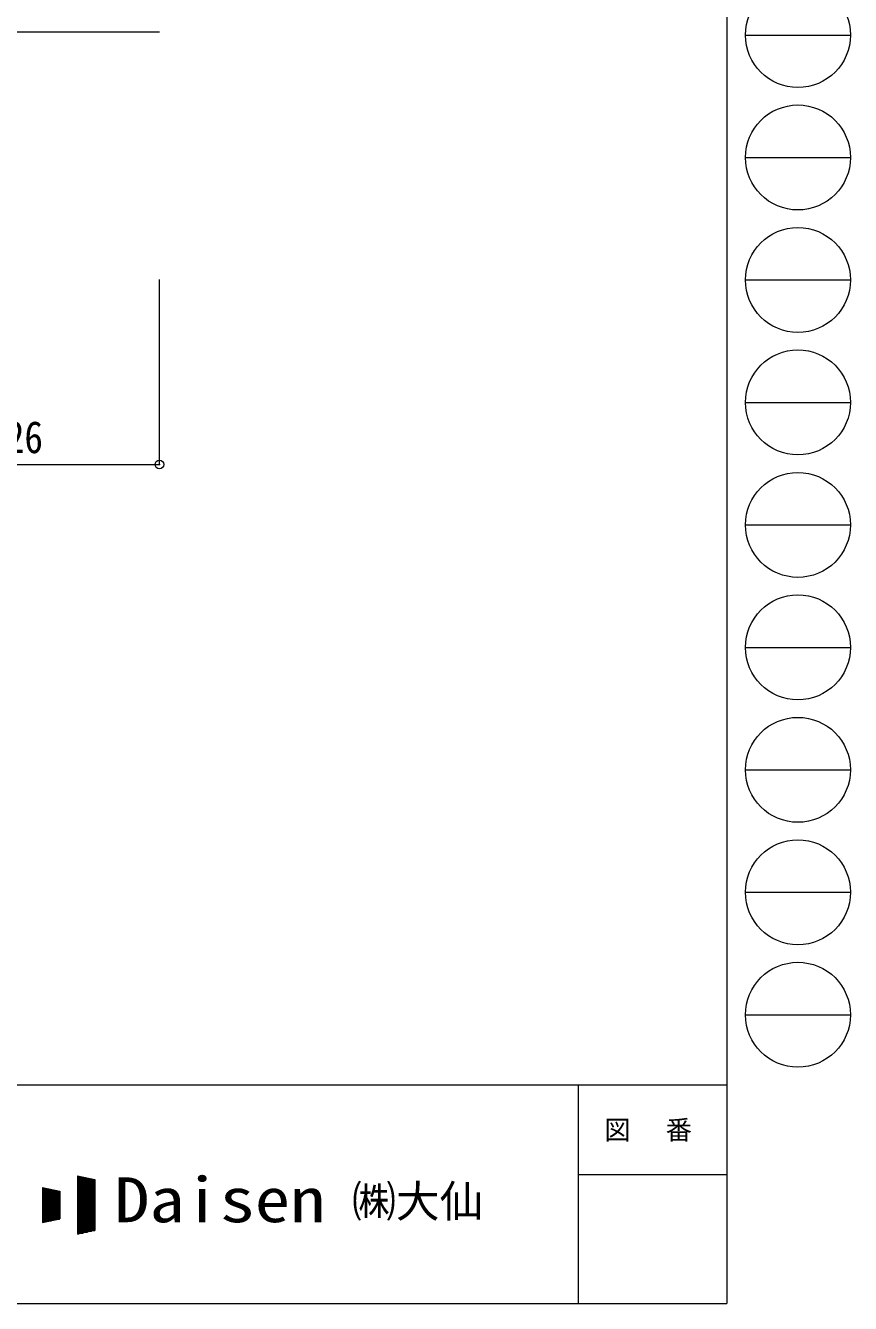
# Model space of a CAD drawing. Units: millimetres on the paper, enlarged 25 times. Extents: x -6988 to 7066, y -4877 to 4823.
# Drawn here: x 4708 to 7066, y -4877 to -1225 of the extents above; entities that cross this region are included whole.
import ezdxf
from ezdxf.enums import TextEntityAlignment as Align

# ---------------------------------------------------------------- set-up
doc = ezdxf.new("R2010")
doc.units = ezdxf.units.MM
doc.header["$LTSCALE"] = 25
doc.header["$PDMODE"] = 32
doc.header["$PDSIZE"] = 25
for name, color, linetype, lineweight in [('0-0_0', 7, 'Continuous', 9), ('0-A_寸法', 6, 'Continuous', 9), ('F-0_240', 7, 'Continuous', 9)]:
    doc.layers.add(name, color=color, linetype=linetype, lineweight=lineweight)
doc.styles.add('ＭＳ ゴシック', font='')
doc.styles.get('ＭＳ ゴシック').set_extended_font_data('MS Gothic')

msp = doc.modelspace()

# ---------------------------------------------------------------- linework, layer by layer
at = {"layer": '0-0_0'}
msp.add_line((4319.77, -1243.22), (5090.77, -1243.22), dxfattribs=at)
at = {"layer": '0-A_寸法'}
for p, q in [((5090.77, -2479.59), (5090.77, -1950.64)), ((4264.77, -2479.59), (5090.77, -2479.59))]:
    msp.add_line(p, q, dxfattribs=at)
msp.add_point((5090.77, -2479.59), dxfattribs=at)
at = {"layer": 'F-0_240', "color": 5}
for p, q in [((6712.12, 4822.79), (6712.12, -4877.21)), ((-6987.88, -4252.21), (6712.12, -4252.21)), ((6287.12, -4252.21), (6287.12, -4877.21)), ((6287.12, -4508.46), (6712.12, -4508.46)), ((-6987.88, -4877.21), (6712.12, -4877.21))]:
    msp.add_line(p, q, dxfattribs=at)
at = {"layer": 'F-0_240', "color": 4}
for p, q in [((6765.55, -1252.21), (7065.55, -1252.21)), ((6765.55, -1602.21), (7065.55, -1602.21)), ((6765.55, -1952.21), (7065.55, -1952.21)), ((6765.55, -2302.21), (7065.55, -2302.21)), ((6765.55, -2652.21), (7065.55, -2652.21)), ((6765.55, -3002.21), (7065.55, -3002.21)), ((6765.55, -3352.21), (7065.55, -3352.21)), ((6765.55, -3702.21), (7065.55, -3702.21)), ((6765.55, -4052.21), (7065.55, -4052.21))]:
    msp.add_line(p, q, dxfattribs=at)
at = {"layer": 'F-0_240'}
for p, q in [((4856.46, -4512.71), (4906.46, -4523.13)), ((4856.46, -4512.71), (4856.46, -4679.38)), ((4856.46, -4513.4), (4859.75, -4513.4)), ((4856.46, -4515.9), (4871.75, -4515.9)), ((4856.46, -4518.4), (4883.75, -4518.4)), ((4856.46, -4520.9), (4895.75, -4520.9)), ((4856.46, -4523.4), (4906.46, -4523.4)), ((4856.46, -4525.9), (4906.46, -4525.9)), ((4856.46, -4528.4), (4906.46, -4528.4)), ((4857.94, -4679.07), (4857.94, -4513.02)), ((4860.44, -4678.55), (4860.44, -4513.54)), ((4862.94, -4678.03), (4862.94, -4514.06)), ((4865.44, -4677.51), (4865.44, -4514.58)), ((4867.94, -4676.99), (4867.94, -4515.11)), ((4870.44, -4676.47), (4870.44, -4515.63)), ((4872.94, -4675.95), (4872.94, -4516.15)), ((4875.44, -4675.43), (4875.44, -4516.67)), ((4877.94, -4674.91), (4877.94, -4517.19)), ((4880.44, -4674.38), (4880.44, -4517.71)), ((4882.94, -4673.86), (4882.94, -4518.23)), ((4885.44, -4673.34), (4885.44, -4518.75)), ((4887.94, -4672.82), (4887.94, -4519.27)), ((4890.44, -4672.3), (4890.44, -4519.79)), ((4892.94, -4671.78), (4892.94, -4520.31)), ((4895.44, -4671.26), (4895.44, -4520.83)), ((4897.94, -4670.74), (4897.94, -4521.36)), ((4900.44, -4670.22), (4900.44, -4521.88)), ((4902.94, -4669.7), (4902.94, -4522.4)), ((4905.44, -4669.18), (4905.44, -4522.92)), ((4906.46, -4523.13), (4906.46, -4668.96)), ((4756.46, -4546.05), (4806.46, -4556.46)), ((4756.46, -4546.05), (4756.46, -4646.05)), ((4756.46, -4548.4), (4767.75, -4548.4)), ((4756.46, -4550.9), (4779.75, -4550.9)), ((4756.46, -4553.4), (4791.75, -4553.4)), ((4756.46, -4555.9), (4803.75, -4555.9)), ((4756.46, -4558.4), (4806.46, -4558.4)), ((4756.46, -4560.9), (4806.46, -4560.9)), ((4756.46, -4563.4), (4806.46, -4563.4)), ((4757.94, -4645.74), (4757.94, -4546.36)), ((4760.44, -4645.22), (4760.44, -4546.88)), ((4762.94, -4644.7), (4762.94, -4547.4)), ((4765.44, -4644.18), (4765.44, -4547.92)), ((4767.94, -4643.66), (4767.94, -4548.44)), ((4770.44, -4643.13), (4770.44, -4548.96)), ((4772.94, -4642.61), (4772.94, -4549.48)), ((4775.44, -4642.09), (4775.44, -4550)), ((4777.94, -4641.57), (4777.94, -4550.52)), ((4780.44, -4641.05), (4780.44, -4551.04)), ((4782.94, -4640.53), (4782.94, -4551.56)), ((4785.44, -4640.01), (4785.44, -4552.08)), ((4787.94, -4639.49), (4787.94, -4552.61)), ((4790.44, -4638.97), (4790.44, -4553.13)), ((4792.94, -4638.45), (4792.94, -4553.65)), ((4795.44, -4637.93), (4795.44, -4554.17)), ((4797.94, -4637.41), (4797.94, -4554.69)), ((4800.44, -4636.88), (4800.44, -4555.21)), ((4802.94, -4636.36), (4802.94, -4555.73)), ((4805.44, -4635.84), (4805.44, -4556.25)), ((4806.46, -4556.46), (4806.46, -4635.63)), ((4856.46, -4530.9), (4906.46, -4530.9)), ((4856.46, -4533.4), (4906.46, -4533.4)), ((4856.46, -4535.9), (4906.46, -4535.9)), ((4856.46, -4538.4), (4906.46, -4538.4)), ((4856.46, -4540.9), (4906.46, -4540.9)), ((4856.46, -4543.4), (4906.46, -4543.4)), ((4856.46, -4545.9), (4906.46, -4545.9)), ((4856.46, -4548.4), (4906.46, -4548.4)), ((4856.46, -4550.9), (4906.46, -4550.9)), ((4856.46, -4553.4), (4906.46, -4553.4)), ((4856.46, -4555.9), (4906.46, -4555.9)), ((4856.46, -4558.4), (4906.46, -4558.4)), ((4856.46, -4560.9), (4906.46, -4560.9)), ((4856.46, -4563.4), (4906.46, -4563.4)), ((4756.46, -4565.9), (4806.46, -4565.9)), ((4756.46, -4568.4), (4806.46, -4568.4)), ((4756.46, -4570.9), (4806.46, -4570.9)), ((4756.46, -4573.4), (4806.46, -4573.4)), ((4756.46, -4575.9), (4806.46, -4575.9)), ((4756.46, -4578.4), (4806.46, -4578.4)), ((4756.46, -4580.9), (4806.46, -4580.9)), ((4756.46, -4583.4), (4806.46, -4583.4)), ((4756.46, -4585.9), (4806.46, -4585.9)), ((4756.46, -4588.4), (4806.46, -4588.4)), ((4756.46, -4590.9), (4806.46, -4590.9)), ((4756.46, -4593.4), (4806.46, -4593.4)), ((4756.46, -4595.9), (4806.46, -4595.9)), ((4756.46, -4598.4), (4806.46, -4598.4)), ((4756.46, -4600.9), (4806.46, -4600.9)), ((4856.46, -4565.9), (4906.46, -4565.9)), ((4856.46, -4568.4), (4906.46, -4568.4)), ((4856.46, -4570.9), (4906.46, -4570.9)), ((4856.46, -4573.4), (4906.46, -4573.4)), ((4856.46, -4575.9), (4906.46, -4575.9)), ((4856.46, -4578.4), (4906.46, -4578.4)), ((4856.46, -4580.9), (4906.46, -4580.9)), ((4856.46, -4583.4), (4906.46, -4583.4)), ((4856.46, -4585.9), (4906.46, -4585.9)), ((4856.46, -4588.4), (4906.46, -4588.4)), ((4856.46, -4590.9), (4906.46, -4590.9)), ((4856.46, -4593.4), (4906.46, -4593.4)), ((4856.46, -4595.9), (4906.46, -4595.9)), ((4856.46, -4598.4), (4906.46, -4598.4)), ((4856.46, -4600.9), (4906.46, -4600.9)), ((4756.46, -4603.4), (4806.46, -4603.4)), ((4756.46, -4605.9), (4806.46, -4605.9)), ((4756.46, -4608.4), (4806.46, -4608.4)), ((4756.46, -4610.9), (4806.46, -4610.9)), ((4756.46, -4613.4), (4806.46, -4613.4)), ((4756.46, -4615.9), (4806.46, -4615.9)), ((4756.46, -4618.4), (4806.46, -4618.4)), ((4756.46, -4620.9), (4806.46, -4620.9)), ((4756.46, -4623.4), (4806.46, -4623.4)), ((4756.46, -4625.9), (4806.46, -4625.9)), ((4756.46, -4628.4), (4806.46, -4628.4)), ((4756.46, -4630.9), (4806.46, -4630.9)), ((4756.46, -4633.4), (4806.46, -4633.4)), ((4756.46, -4646.05), (4806.46, -4635.63)), ((4756.46, -4635.9), (4805.17, -4635.9)), ((4856.46, -4603.4), (4906.46, -4603.4)), ((4856.46, -4605.9), (4906.46, -4605.9)), ((4856.46, -4608.4), (4906.46, -4608.4)), ((4856.46, -4610.9), (4906.46, -4610.9)), ((4856.46, -4613.4), (4906.46, -4613.4)), ((4856.46, -4615.9), (4906.46, -4615.9)), ((4856.46, -4618.4), (4906.46, -4618.4)), ((4856.46, -4620.9), (4906.46, -4620.9)), ((4856.46, -4623.4), (4906.46, -4623.4)), ((4856.46, -4625.9), (4906.46, -4625.9)), ((4856.46, -4628.4), (4906.46, -4628.4)), ((4856.46, -4630.9), (4906.46, -4630.9)), ((4856.46, -4633.4), (4906.46, -4633.4)), ((4856.46, -4635.9), (4906.46, -4635.9)), ((4756.46, -4638.4), (4793.17, -4638.4)), ((4756.46, -4640.9), (4781.17, -4640.9)), ((4756.46, -4643.4), (4769.17, -4643.4)), ((4756.46, -4645.9), (4757.17, -4645.9)), ((4856.46, -4638.4), (4906.46, -4638.4)), ((4856.46, -4640.9), (4906.46, -4640.9)), ((4856.46, -4643.4), (4906.46, -4643.4)), ((4856.46, -4645.9), (4906.46, -4645.9)), ((4856.46, -4648.4), (4906.46, -4648.4)), ((4856.46, -4650.9), (4906.46, -4650.9)), ((4856.46, -4653.4), (4906.46, -4653.4)), ((4856.46, -4655.9), (4906.46, -4655.9)), ((4856.46, -4658.4), (4906.46, -4658.4)), ((4856.46, -4660.9), (4906.46, -4660.9)), ((4856.46, -4663.4), (4906.46, -4663.4)), ((4856.46, -4665.9), (4906.46, -4665.9)), ((4856.46, -4668.4), (4906.46, -4668.4)), ((4906.46, -4668.96), (4856.46, -4679.38)), ((4856.46, -4670.9), (4897.17, -4670.9)), ((4856.46, -4673.4), (4885.17, -4673.4)), ((4856.46, -4675.9), (4873.17, -4675.9)), ((4856.46, -4678.4), (4861.17, -4678.4))]:
    msp.add_line(p, q, dxfattribs=at)
at = {"layer": 'F-0_240', "color": 4}
for centre in [(6915.55, -1252.21), (6915.55, -1602.21), (6915.55, -1952.21), (6915.55, -2302.21), (6915.55, -2652.21), (6915.55, -3002.21), (6915.55, -3352.21), (6915.55, -3702.21), (6915.55, -4052.21)]:
    msp.add_circle(centre, 150, dxfattribs=at)

# ---------------------------------------------------------------- texts
at = {"layer": '0-A_寸法', "color": 7, "style": 'ＭＳ ゴシック', "width": 0.85}
msp.add_text('826', height=91.64, dxfattribs=at).set_placement((4599.02, -2474.59), align=Align.BOTTOM_LEFT)
at = {"layer": 'F-0_240', "style": 'ＭＳ ゴシック', "width": 1.15}
msp.add_text('Daisen', height=128.3, dxfattribs=at).set_placement((4962.18, -4683.55), align=Align.BOTTOM_LEFT)
at = {"layer": 'F-0_240', "style": 'ＭＳ ゴシック'}
msp.add_text('㈱大仙\u3000', height=91.64, dxfattribs=at).set_placement((5641.68, -4658.55), align=Align.BOTTOM_LEFT)
at = {"layer": 'F-0_240', "insert": (6362.12, -4414.71), "char_height": 54.99, "attachment_point": 7, "style": 'ＭＳ ゴシック'}
msp.add_mtext('\\T1.17;図\u3000番', dxfattribs=at)

doc.saveas('drawing.dxf')
